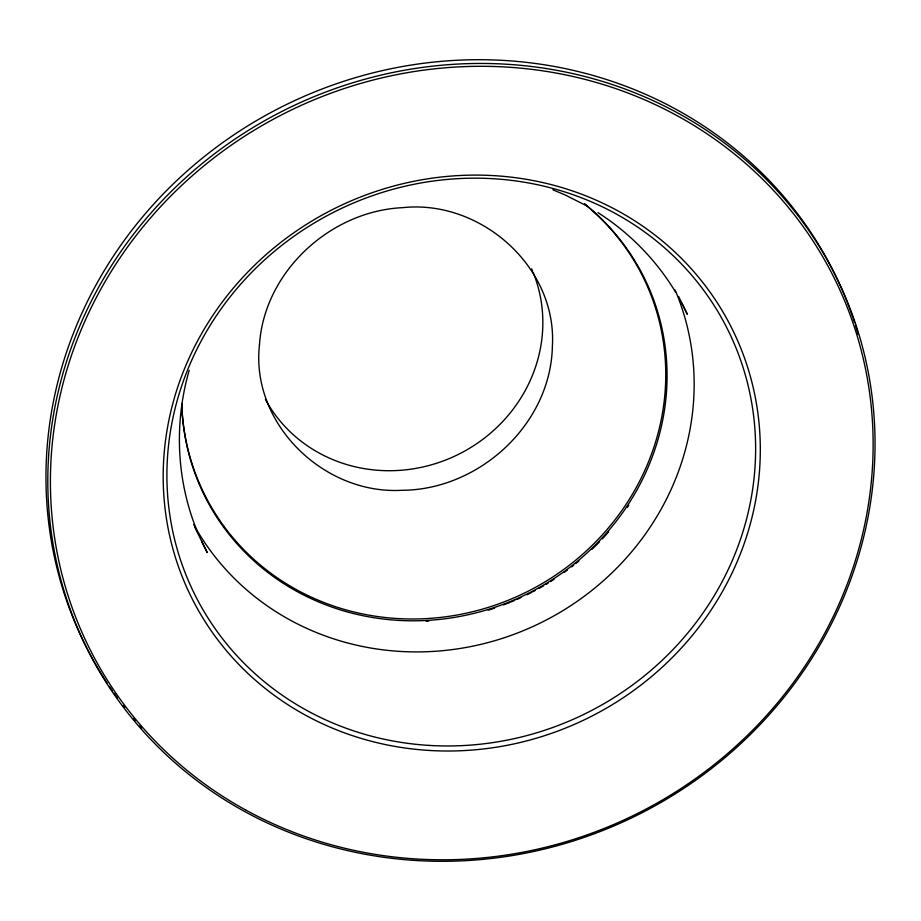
<?xml version="1.0" encoding="UTF-8"?>
<svg xmlns="http://www.w3.org/2000/svg" width="921" height="921" viewBox="0 0 921 921"><rect width="100%" height="100%" fill="white"/><g stroke="black" fill="none" stroke-linecap="round" stroke-linejoin="round"><path stroke-width="1.38" d="M189.196 370.334C174.092 422.497 176.337 479.668 196.76 530.105M552.853 189.807L564.596 194.688L587.195 206.108M597.982 212.624C629.538 232.806 656.431 260.217 675.715 292.348M681.805 303.147L687.331 314.257L678.627 296.493M201.699 541.479L207.225 552.588L194.792 527.215M584.685 204.117A244.733 230.687 -26.1 0 1 526.398 592.076A244.733 230.687 -26.1 0 1 181.736 404.146M531.601 268.805A148.373 139.854 -26.1 0 1 532.683 271.327M533.201 272.593A148.373 139.854 -26.1 0 1 455.734 455.676A148.373 139.854 -26.1 0 1 265.409 399.415M107.043 682.91A418.157 394.176 -26.1 0 1 288.687 103.428A418.157 394.176 -26.1 0 1 854.55 322.546M855.402 325.182A418.157 394.176 -26.1 0 1 858.234 334.45M141.673 727.855A418.157 394.176 -26.1 0 1 139.819 725.783M135.272 720.544A418.157 394.176 -26.1 0 1 133.476 718.438M124.761 707.662A418.157 394.176 -26.1 0 1 123.069 705.463M117.266 697.704A418.157 394.176 -26.1 0 1 114.043 693.202M112.454 690.934A418.157 394.176 -26.1 0 1 109.334 686.364M584.662 203.967A245.354 231.275 -26.1 0 1 527.33 593.826A245.354 231.275 -26.1 0 1 181.759 403.974M628.767 505.295A247.703 233.497 -26.1 0 1 627.282 507.506M608.631 531.854A247.703 233.497 -26.1 0 1 602.369 538.831M599.594 541.744A247.703 233.497 -26.1 0 1 591.996 549.319M578.952 560.97A247.703 233.497 -26.1 0 1 575.832 563.525M573.725 565.218A247.703 233.497 -26.1 0 1 571.607 566.875M567.313 570.134A247.703 233.497 -26.1 0 1 564.043 572.517M554.016 579.367A247.703 233.497 -26.1 0 1 550.608 581.554M548.317 582.981A247.703 233.497 -26.1 0 1 546.003 584.375M543.678 585.756A247.703 233.497 -26.1 0 1 538.992 588.438M535.446 590.384A247.703 233.497 -26.1 0 1 533.052 591.662M531.854 592.284A247.703 233.497 -26.1 0 1 527.042 594.724M520.941 597.637A247.703 233.497 -26.1 0 1 517.245 599.306M514.77 600.388A247.703 233.497 -26.1 0 1 511.04 601.966M509.785 602.472A247.703 233.497 -26.1 0 1 503.499 604.936M494.6 608.113A247.703 233.497 -26.1 0 1 488.188 610.174M428.818 621.122A247.703 233.497 -26.1 0 1 426.147 621.284M675.151 290.103A268.08 252.711 -26.1 0 1 539.522 623.402A268.08 252.711 -26.1 0 1 193.652 524.51M259.503 344.385C250.339 423.522 323.501 494.623 401.556 490.306C478.862 490.11 550.816 424.535 552.393 346.158C557.044 266.664 480.44 199.304 402.581 207.662C330.409 211.059 264.442 271.488 259.503 344.385M428.967 745.4A297.587 280.514 -26.1 0 0 730.802 335.958A297.587 280.514 -26.1 0 0 224.033 304.851A297.587 280.514 -26.1 0 0 428.967 745.4M246.137 810.261A415.878 392.024 -26.1 0 0 871.899 475.178A416.384 392.507 -26.1 0 0 872.129 416.856A415.878 392.024 -26.1 0 0 248.658 133.649A415.878 392.024 -26.1 0 0 246.137 810.261M428.99 750.431A301.835 284.52 -26.1 0 0 735.131 335.14A301.835 284.52 -26.1 0 0 221.132 303.585A301.835 284.52 -26.1 0 0 428.99 750.431M416.027 860.502A418.157 394.176 -26.1 0 0 840.159 285.165A418.157 394.176 -26.1 0 0 128.065 241.463A418.157 394.176 -26.1 0 0 416.027 860.502"/></g></svg>
